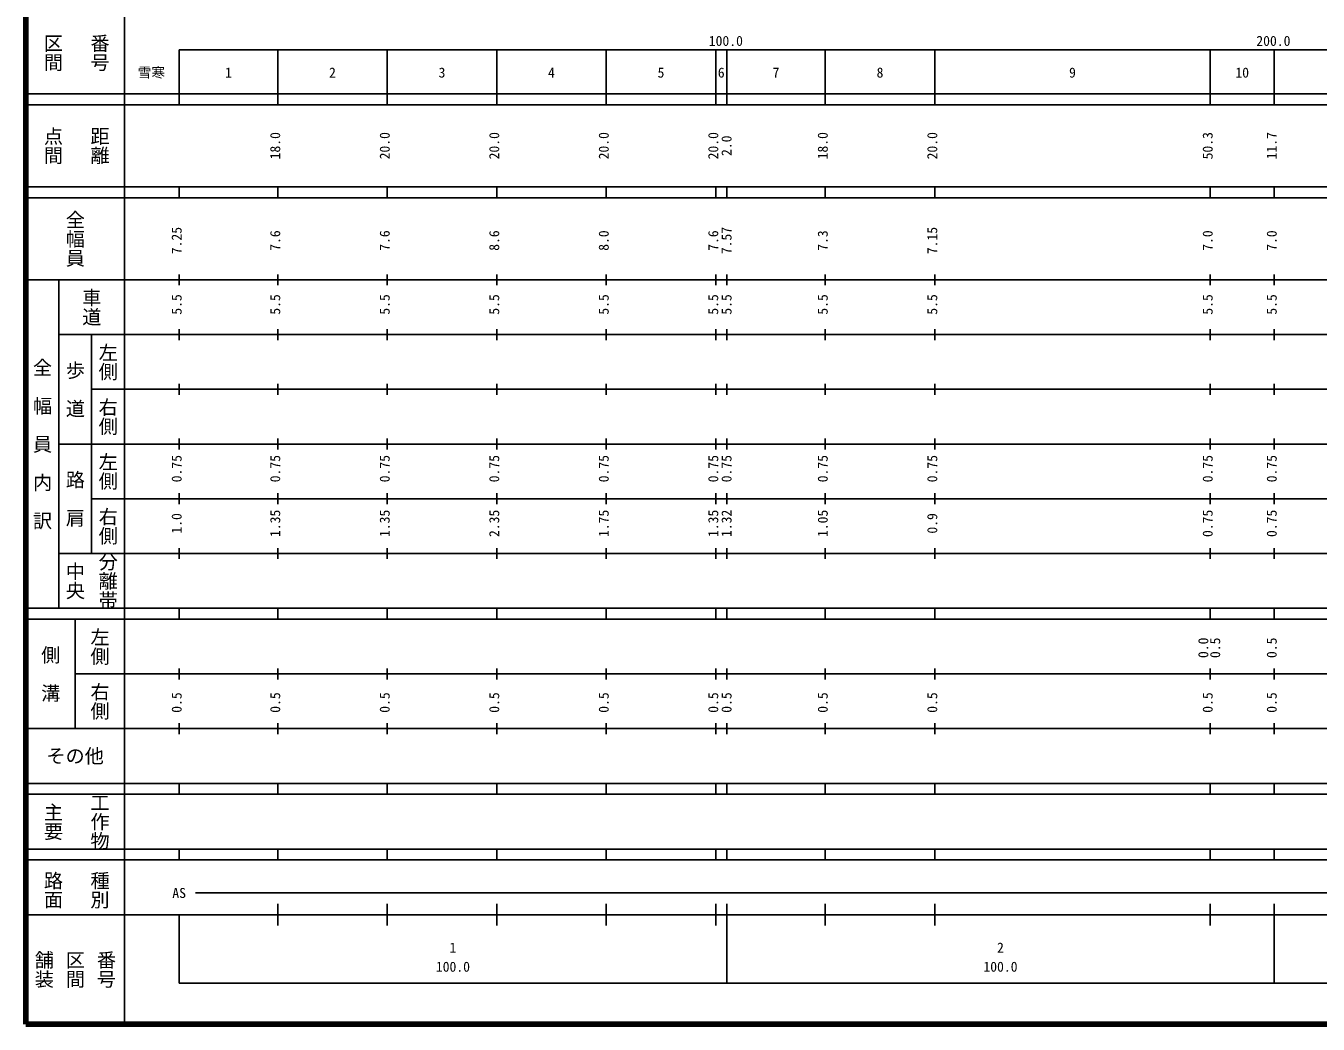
# Model space of a CAD drawing. Units: millimetres on the paper, enlarged 1000 times. Extents: x 40000 to 680000, y 20000 to 380000.
# Drawn here: x 40000 to 276020, y 20000 to 202409 of the extents above; entities that cross this region are included whole.
import ezdxf
from ezdxf.enums import TextEntityAlignment as Align

# ---------------------------------------------------------------- set-up
doc = ezdxf.new("R2010")
doc.units = ezdxf.units.MM
doc.header["$LTSCALE"] = 1000
doc.layers.add('M-TTL', color=2, linetype='Continuous', lineweight=140)
doc.layers.add('M-TTL-BAND', color=7, linetype='Continuous', lineweight=25)
doc.styles.add('@ＭＳ ゴシック', font='')
doc.styles.add('ＭＳ ゴシック', font='')
doc.styles.get('@ＭＳ ゴシック').set_extended_font_data('@MS Gothic')
doc.styles.get('ＭＳ ゴシック').set_extended_font_data('MS Gothic')

msp = doc.modelspace()

# ---------------------------------------------------------------- linework, layer by layer
at = {"layer": 'M-TTL'}
for p, q in [((40000, 380000), (40000, 20000)), ((40000, 20000), (680000, 20000))]:
    msp.add_line(p, q, dxfattribs=at)
at = {"layer": 'M-TTL-BAND'}
for p, q in [((58000, 370000), (58000, 20000)), ((68000, 198000), (579000, 198000)), ((68000, 198000), (68000, 188000)), ((86000, 188000), (86000, 198000)), ((106000, 188000), (106000, 198000)), ((126000, 188000), (126000, 198000)), ((146000, 188000), (146000, 198000)), ((166000, 188000), (166000, 198000)), ((168000, 188000), (168000, 198000)), ((186000, 188000), (186000, 198000)), ((206000, 188000), (206000, 198000)), ((256300, 188000), (256300, 198000)), ((268000, 188000), (268000, 198000)), ((40000, 190000), (579000, 190000)), ((40000, 188000), (579000, 188000)), ((40000, 173000), (579000, 173000)), ((68000, 171000), (68000, 173000)), ((86000, 171000), (86000, 173000)), ((106000, 171000), (106000, 173000)), ((126000, 171000), (126000, 173000)), ((146000, 171000), (146000, 173000)), ((166000, 171000), (166000, 173000)), ((168000, 171000), (168000, 173000)), ((186000, 171000), (186000, 173000)), ((206000, 171000), (206000, 173000)), ((256300, 171000), (256300, 173000)), ((268000, 171000), (268000, 173000)), ((40000, 171000), (579000, 171000)), ((40000, 156000), (579000, 156000)), ((46000, 96000), (46000, 156000)), ((68000, 155000), (68000, 157000)), ((86000, 155000), (86000, 157000)), ((106000, 155000), (106000, 157000)), ((126000, 155000), (126000, 157000)), ((146000, 155000), (146000, 157000)), ((166000, 155000), (166000, 157000)), ((168000, 155000), (168000, 157000)), ((186000, 155000), (186000, 157000)), ((206000, 155000), (206000, 157000)), ((256300, 155000), (256300, 157000)), ((268000, 155000), (268000, 157000)), ((68000, 145000), (68000, 147000)), ((86000, 145000), (86000, 147000)), ((106000, 145000), (106000, 147000)), ((126000, 145000), (126000, 147000)), ((146000, 145000), (146000, 147000)), ((166000, 145000), (166000, 147000)), ((168000, 145000), (168000, 147000)), ((186000, 145000), (186000, 147000)), ((206000, 145000), (206000, 147000)), ((256300, 145000), (256300, 147000)), ((268000, 145000), (268000, 147000)), ((46000, 146000), (579000, 146000)), ((52000, 146000), (52000, 106000)), ((68000, 135000), (68000, 137000)), ((86000, 135000), (86000, 137000)), ((106000, 135000), (106000, 137000)), ((126000, 135000), (126000, 137000)), ((146000, 135000), (146000, 137000)), ((166000, 135000), (166000, 137000)), ((168000, 135000), (168000, 137000)), ((186000, 135000), (186000, 137000)), ((206000, 135000), (206000, 137000)), ((256300, 135000), (256300, 137000)), ((268000, 135000), (268000, 137000)), ((52000, 136000), (579000, 136000)), ((46000, 126000), (579000, 126000)), ((68000, 125000), (68000, 127000)), ((86000, 125000), (86000, 127000)), ((106000, 125000), (106000, 127000)), ((126000, 125000), (126000, 127000)), ((146000, 125000), (146000, 127000)), ((166000, 125000), (166000, 127000)), ((168000, 125000), (168000, 127000)), ((186000, 125000), (186000, 127000)), ((206000, 125000), (206000, 127000)), ((256300, 125000), (256300, 127000)), ((268000, 125000), (268000, 127000)), ((52000, 116000), (579000, 116000)), ((68000, 115000), (68000, 117000)), ((86000, 115000), (86000, 117000)), ((106000, 115000), (106000, 117000)), ((126000, 115000), (126000, 117000)), ((146000, 115000), (146000, 117000)), ((166000, 115000), (166000, 117000)), ((168000, 115000), (168000, 117000)), ((186000, 115000), (186000, 117000)), ((206000, 115000), (206000, 117000)), ((256300, 115000), (256300, 117000)), ((268000, 115000), (268000, 117000)), ((68000, 105000), (68000, 107000)), ((86000, 105000), (86000, 107000)), ((106000, 105000), (106000, 107000)), ((126000, 105000), (126000, 107000)), ((146000, 105000), (146000, 107000)), ((166000, 105000), (166000, 107000)), ((168000, 105000), (168000, 107000)), ((186000, 105000), (186000, 107000)), ((206000, 105000), (206000, 107000)), ((256300, 105000), (256300, 107000)), ((268000, 105000), (268000, 107000)), ((46000, 106000), (579000, 106000)), ((40000, 96000), (579000, 96000)), ((68000, 94000), (68000, 96000)), ((86000, 94000), (86000, 96000)), ((106000, 94000), (106000, 96000)), ((126000, 94000), (126000, 96000)), ((146000, 94000), (146000, 96000)), ((166000, 94000), (166000, 96000)), ((168000, 94000), (168000, 96000)), ((186000, 94000), (186000, 96000)), ((206000, 94000), (206000, 96000)), ((256300, 94000), (256300, 96000)), ((268000, 94000), (268000, 96000)), ((40000, 94000), (579000, 94000)), ((49000, 94000), (49000, 74000)), ((68000, 83000), (68000, 85000)), ((86000, 83000), (86000, 85000)), ((106000, 83000), (106000, 85000)), ((126000, 83000), (126000, 85000)), ((146000, 83000), (146000, 85000)), ((166000, 83000), (166000, 85000)), ((168000, 83000), (168000, 85000)), ((186000, 83000), (186000, 85000)), ((206000, 83000), (206000, 85000)), ((256300, 83000), (256300, 85000)), ((268000, 83000), (268000, 85000)), ((49000, 84000), (579000, 84000)), ((40000, 74000), (579000, 74000)), ((68000, 73000), (68000, 75000)), ((86000, 73000), (86000, 75000)), ((106000, 73000), (106000, 75000)), ((126000, 73000), (126000, 75000)), ((146000, 73000), (146000, 75000)), ((166000, 73000), (166000, 75000)), ((168000, 73000), (168000, 75000)), ((186000, 73000), (186000, 75000)), ((206000, 73000), (206000, 75000)), ((256300, 73000), (256300, 75000)), ((268000, 73000), (268000, 75000)), ((40000, 64000), (579000, 64000)), ((68000, 62000), (68000, 64000)), ((86000, 62000), (86000, 64000)), ((106000, 62000), (106000, 64000)), ((126000, 62000), (126000, 64000)), ((146000, 62000), (146000, 64000)), ((166000, 62000), (166000, 64000)), ((168000, 62000), (168000, 64000)), ((186000, 62000), (186000, 64000)), ((206000, 62000), (206000, 64000)), ((256300, 62000), (256300, 64000)), ((268000, 62000), (268000, 64000)), ((40000, 62000), (579000, 62000)), ((40000, 52000), (579000, 52000)), ((68000, 50000), (68000, 52000)), ((86000, 50000), (86000, 52000)), ((106000, 50000), (106000, 52000)), ((126000, 50000), (126000, 52000)), ((146000, 50000), (146000, 52000)), ((166000, 50000), (166000, 52000)), ((168000, 50000), (168000, 52000)), ((186000, 50000), (186000, 52000)), ((206000, 50000), (206000, 52000)), ((256300, 50000), (256300, 52000)), ((268000, 50000), (268000, 52000)), ((40000, 50000), (579000, 50000)), ((71000, 44000), (354500, 44000)), ((86000, 38000), (86000, 42000)), ((106000, 38000), (106000, 42000)), ((126000, 38000), (126000, 42000)), ((146000, 38000), (146000, 42000)), ((166000, 38000), (166000, 42000)), ((168000, 27500), (168000, 42000)), ((186000, 38000), (186000, 42000)), ((206000, 38000), (206000, 42000)), ((256300, 38000), (256300, 42000)), ((268000, 27500), (268000, 42000)), ((40000, 40000), (579000, 40000)), ((68000, 40000), (68000, 27500)), ((68000, 27500), (579000, 27500))]:
    msp.add_line(p, q, dxfattribs=at)

# ---------------------------------------------------------------- texts
at = {"layer": 'M-TTL-BAND', "style": '@ＭＳ ゴシック'}
for s, p in [('区間', (45000, 197500)), ('番号', (53500, 197500)), ('点間', (45000, 180500)), ('距離', (53500, 180500)), ('全幅員', (49000, 163500)), ('車道', (52000, 151000)), ('左側', (55000, 141000)), ('全\u3000幅\u3000員\u3000内\u3000訳', (43000, 126000)), ('歩\u3000道', (49000, 136000)), ('右側', (55000, 131000)), ('左側', (55000, 121000)), ('路\u3000肩', (49000, 116000)), ('右側', (55000, 111000)), ('中央', (49000, 101000)), ('分離帯', (55000, 101000)), ('左側', (53500, 89000)), ('側\u3000溝', (44500, 84000)), ('右側', (53500, 79000)), ('工作物', (53500, 57000)), ('主要', (45000, 57000)), ('路面', (45000, 44500)), ('種別', (53500, 44500)), ('舗装', (43333, 30000)), ('区間', (49000, 30000)), ('番号', (54667, 30000))]:
    msp.add_text(s, height=2566, rotation=270, dxfattribs=at).set_placement(p, align=Align.MIDDLE_CENTER)
at = {"layer": 'M-TTL-BAND', "style": 'ＭＳ ゴシック'}
for s, p in [('100.0', (167844, 198195)), ('200.0', (267844, 198195)), ('雪寒', (62940, 192405)), ('1', (77000, 192405)), ('2', (96000, 192405)), ('3', (116000, 192405)), ('4', (136000, 192405)), ('5', (156000, 192405)), ('6', (167000, 192405)), ('7', (177000, 192405)), ('8', (196000, 192405)), ('9', (231150, 192405)), ('10', (262150, 192405)), ('AS', (68000, 42500)), ('1', (118000, 32523)), ('2', (218000, 32523)), ('100.0', (118000, 29033)), ('100.0', (218000, 29033))]:
    msp.add_text(s, height=1833, dxfattribs=at).set_placement(p, align=Align.BOTTOM_CENTER)
for s, p in [('18.0', (87000, 180500)), ('20.0', (107000, 180500)), ('20.0', (127000, 180500)), ('20.0', (147000, 180500)), ('20.0', (167000, 180500)), ('2.0', (169430, 180500)), ('18.0', (187000, 180500)), ('20.0', (207000, 180500)), ('50.3', (257300, 180500)), ('11.7', (269000, 180500)), ('7.25', (69000, 163174)), ('7.57', (169430, 163174)), ('7.15', (207000, 163174)), ('7.6', (87000, 163174)), ('7.6', (107000, 163174)), ('8.6', (127000, 163174)), ('8.0', (147000, 163174)), ('7.6', (167000, 163174)), ('7.3', (187000, 163174)), ('7.0', (257300, 163174)), ('7.0', (269000, 163174)), ('5.5', (69000, 151500)), ('5.5', (87000, 151500)), ('5.5', (107000, 151500)), ('5.5', (127000, 151500)), ('5.5', (147000, 151500)), ('5.5', (167000, 151500)), ('5.5', (169430, 151500)), ('5.5', (187000, 151500)), ('5.5', (207000, 151500)), ('5.5', (257300, 151500)), ('5.5', (269000, 151500)), ('0.75', (69000, 121500)), ('0.75', (87000, 121500)), ('0.75', (107000, 121500)), ('0.75', (127000, 121500)), ('0.75', (147000, 121500)), ('0.75', (167000, 121500)), ('0.75', (169430, 121500)), ('0.75', (187000, 121500)), ('0.75', (207000, 121500)), ('0.75', (257300, 121500)), ('0.75', (269000, 121500)), ('1.35', (87000, 111500)), ('1.35', (107000, 111500)), ('2.35', (127000, 111500)), ('1.75', (147000, 111500)), ('1.35', (167000, 111500)), ('1.32', (169430, 111500)), ('1.05', (187000, 111500)), ('0.75', (257300, 111500)), ('0.75', (269000, 111500)), ('1.0', (69000, 111500)), ('0.9', (207000, 111500)), ('0.0', (256500, 88764)), ('0.5', (258670, 88764)), ('0.5', (269000, 88764)), ('0.5', (69000, 78764)), ('0.5', (87000, 78764)), ('0.5', (107000, 78764)), ('0.5', (127000, 78764)), ('0.5', (147000, 78764)), ('0.5', (167000, 78764)), ('0.5', (169430, 78764)), ('0.5', (187000, 78764)), ('0.5', (207000, 78764)), ('0.5', (257300, 78764)), ('0.5', (269000, 78764))]:
    msp.add_text(s, height=1833, rotation=90, dxfattribs=at).set_placement(p, align=Align.BOTTOM_CENTER)
msp.add_text('その他', height=2566, dxfattribs=at).set_placement((49000, 69000), align=Align.MIDDLE_CENTER)

doc.saveas('drawing.dxf')
